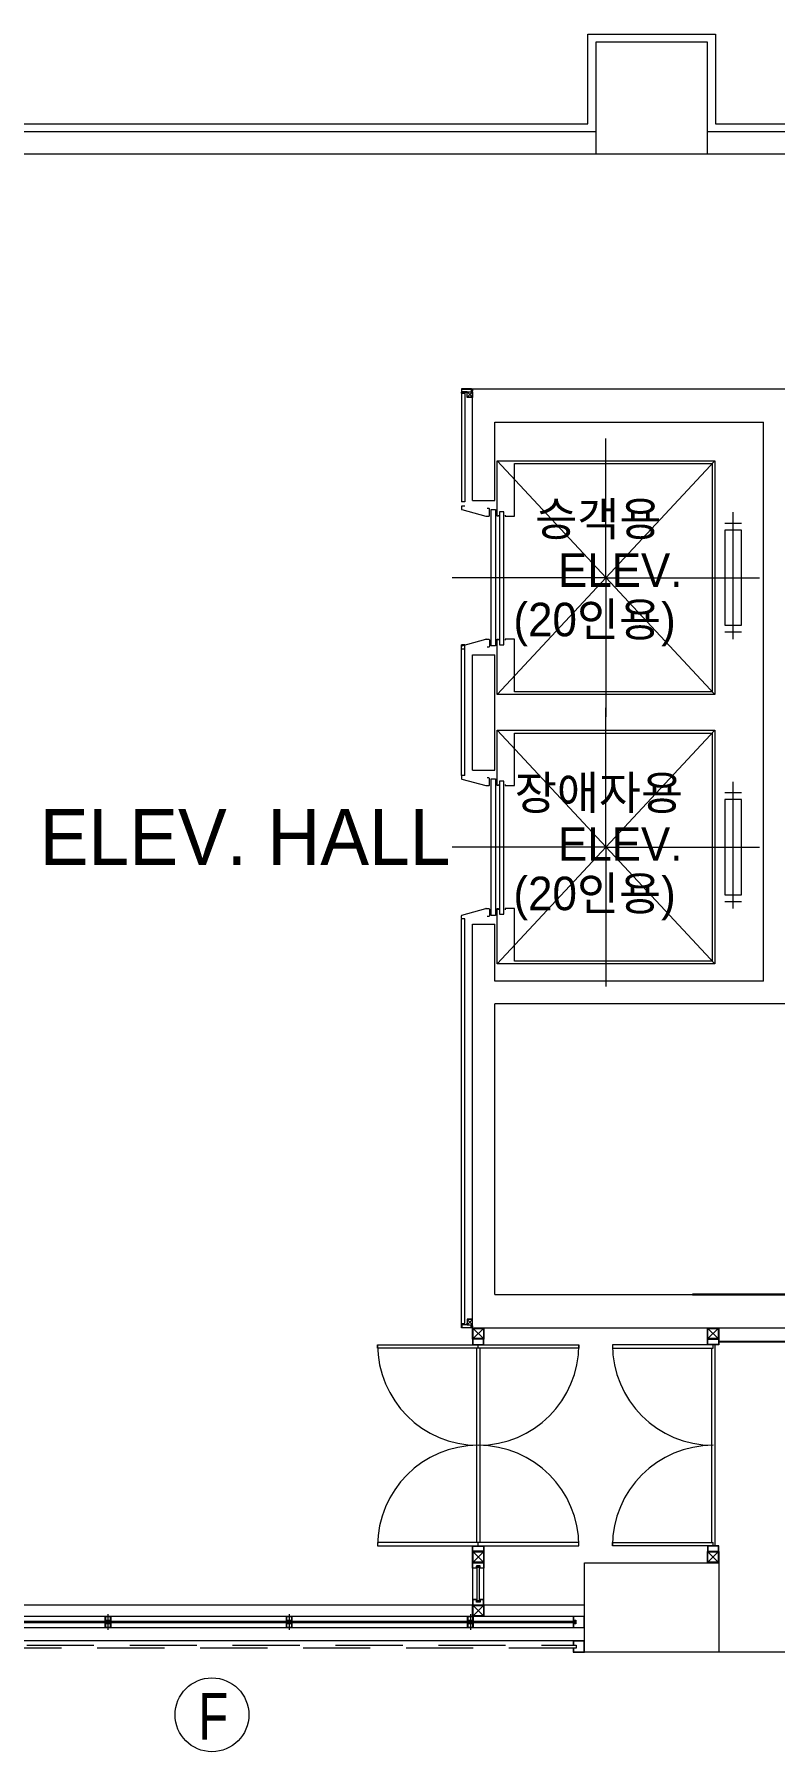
# Model space of a CAD drawing. Header units: millimetres. Extents: x 43806 to 399860, y -65551 to 59129.
# Drawn here: x 162057 to 168675, y -37833 to -22473 of the extents above; entities that cross this region are included whole.
import ezdxf
from ezdxf.enums import TextEntityAlignment as Align

# ---------------------------------------------------------------- set-up
doc = ezdxf.new("R2010")
doc.units = ezdxf.units.MM
doc.header["$LTSCALE"] = 400
doc.header["$MEASUREMENT"] = 0
doc.linetypes.add('광-XR-PLAN$0$HID', pattern=[2.3, 1.5, -0.8])
doc.layers.add('A', color=8, linetype='CONTINUOUS', lineweight=0)
doc.layers.add('유도관제-구역제어장치', color=7, linetype='CONTINUOUS')
doc.styles.add('CS', font='', dxfattribs={"height": 300})
doc.styles.add('HY울릉도M', font='')
doc.styles.get('CS').set_extended_font_data('HYwulM')
doc.styles.get('HY울릉도M').set_extended_font_data('HY울릉도M')

msp = doc.modelspace()

# ---------------------------------------------------------------- linework, layer by layer
at = {"layer": 'A', "ltscale": 2}
for p, q in [((167005, -23273), (167005, -22473)), ((167005, -22473), (168145, -22473)), ((168075, -22543), (167075, -22543)), ((167075, -22543), (167075, -23543)), ((168075, -23543), (168075, -22543)), ((168145, -22473), (168145, -23273)), ((159975, -23343), (167075, -23343)), ((160045, -23273), (167005, -23273)), ((168075, -23343), (175175, -23343)), ((168145, -23273), (175105, -23273)), ((159975, -23543), (167075, -23543)), ((167075, -23543), (168075, -23543)), ((168075, -23543), (175175, -23543)), ((165975, -26643), (165975, -25643)), ((165975, -25643), (168775, -25643)), ((166175, -26643), (166175, -25943)), ((166175, -25943), (168575, -25943)), ((168575, -30943), (168575, -25943)), ((165975, -26643), (166175, -26643)), ((165905, -27933), (165875, -27933)), ((165975, -29053), (165975, -28023)), ((165975, -28023), (166175, -28023)), ((166175, -29053), (166175, -28023)), ((165905, -29103), (165875, -29103)), ((165975, -29053), (166175, -29053)), ((165905, -30383), (165875, -30383)), ((165975, -34043), (165975, -30433)), ((165975, -30433), (166175, -30433)), ((166175, -30943), (166175, -30433)), ((168575, -30943), (166175, -30943)), ((166175, -33743), (166175, -31143)), ((170005, -31143), (166175, -31143)), ((166175, -33743), (170005, -33743)), ((165975, -34043), (170725, -34043)), ((170729, -34163), (168169, -34163)), ((170735, -34169), (168169, -34169)), ((166975, -36143), (168175, -36143)), ((166975, -36943), (166975, -36143)), ((168175, -36143), (168175, -36943)), ((166975, -36523), (160075, -36523)), ((166975, -36843), (160075, -36843)), ((168175, -36943), (166975, -36943)), ((175075, -36943), (168175, -36943))]:
    msp.add_line(p, q, dxfattribs=at)
at = {"layer": 'A'}
for p, q in [((165965, -25643), (165875, -25643)), ((165875, -25643), (165875, -25671)), ((165878, -25670), (165878, -25646)), ((165878, -25646), (165962, -25646)), ((165962, -25646), (165962, -25670)), ((165965, -25670), (165965, -25643)), ((165875, -25671), (165875, -25673)), ((165875, -25673), (165922, -25673)), ((165875, -25683), (165905, -25683)), ((165875, -25683), (165905, -25683)), ((165925, -25670), (165878, -25670)), ((165922, -25673), (165922, -25683)), ((165922, -25683), (165925, -25683)), ((165925, -25670), (165975, -25670)), ((165925, -25720), (165925, -25670)), ((165925, -25670), (165975, -25670)), ((165925, -25720), (165925, -25670)), ((165925, -25683), (165925, -25670)), ((165975, -25720), (165925, -25720)), ((165975, -25720), (165925, -25720)), ((165973, -25672), (165927, -25718)), ((165927, -25672), (165973, -25672)), ((165927, -25718), (165927, -25672)), ((165973, -25718), (165927, -25672)), ((165973, -25718), (165927, -25718)), ((165962, -25670), (165965, -25670)), ((165973, -25672), (165973, -25718)), ((165975, -25670), (165975, -25720)), ((165975, -25670), (165975, -25720)), ((167166, -27333), (167166, -26088)), ((166193, -26783), (166193, -26288)), ((166193, -26288), (168140, -26288)), ((168140, -28378), (166193, -26288)), ((168140, -26288), (166193, -28378)), ((166350, -26783), (166350, -26313)), ((166350, -26313), (168115, -26313)), ((168115, -26313), (168115, -28353)), ((168140, -26288), (168140, -28378)), ((165905, -26653), (165875, -26653)), ((165875, -26698), (165875, -26719)), ((165878, -26724), (166094, -26783)), ((165905, -26693), (165880, -26693)), ((166120, -26713), (166105, -26713)), ((166125, -26778), (166125, -26718)), ((166140, -27943), (166140, -26723)), ((166140, -26723), (166180, -26723)), ((166180, -26723), (166180, -27943)), ((166095, -26783), (166120, -26783)), ((166205, -26783), (166193, -26783)), ((166205, -26773), (166205, -26783)), ((166255, -26743), (166215, -26743)), ((166215, -26743), (166215, -27933)), ((166255, -27933), (166255, -26743)), ((166265, -26773), (166265, -26783)), ((166265, -26783), (166350, -26783)), ((168380, -26848), (168230, -26848)), ((168305, -27883), (168305, -26748)), ((168380, -26908), (168230, -26908)), ((168230, -26908), (168230, -27758)), ((168380, -27758), (168380, -26908)), ((167166, -27333), (165793, -27333)), ((166180, -27333), (166140, -27333)), ((166255, -27333), (166215, -27333)), ((167166, -27333), (168540, -27333)), ((167166, -27333), (167166, -28578)), ((168230, -27758), (168380, -27758)), ((165875, -27968), (165875, -27947)), ((165878, -27942), (166094, -27883)), ((166095, -27883), (166120, -27883)), ((166120, -27953), (166105, -27953)), ((166125, -27888), (166125, -27948)), ((166180, -27943), (166140, -27943)), ((166193, -27883), (166205, -27883)), ((166193, -28378), (166193, -27883)), ((166205, -27893), (166205, -27883)), ((166205, -27883), (166205, -27893)), ((166215, -27933), (166255, -27933)), ((166350, -27883), (166265, -27883)), ((166265, -27883), (166265, -27893)), ((166350, -28353), (166350, -27883)), ((168230, -27818), (168380, -27818)), ((165905, -27973), (165880, -27973)), ((168140, -28378), (166193, -28378)), ((168115, -28353), (166350, -28353)), ((167166, -29743), (167166, -28498)), ((166193, -29193), (166193, -28698)), ((166193, -28698), (168140, -28698)), ((168140, -30788), (166193, -28698)), ((168140, -28698), (166193, -30788)), ((168140, -28698), (168140, -30788)), ((166350, -29193), (166350, -28723)), ((166350, -28723), (168115, -28723)), ((168115, -28723), (168115, -30763)), ((165875, -29108), (165875, -29129)), ((165878, -29134), (166094, -29193)), ((165905, -29103), (165880, -29103)), ((166120, -29123), (166105, -29123)), ((166125, -29188), (166125, -29128)), ((166140, -30353), (166140, -29133)), ((166140, -29133), (166180, -29133)), ((166180, -29133), (166180, -30353)), ((166205, -29183), (166205, -29193)), ((166255, -29153), (166215, -29153)), ((166215, -29153), (166215, -30343)), ((166255, -30343), (166255, -29153)), ((166265, -29183), (166265, -29193)), ((168305, -30293), (168305, -29158)), ((166095, -29193), (166120, -29193)), ((166205, -29193), (166193, -29193)), ((166265, -29193), (166350, -29193)), ((168380, -29258), (168230, -29258)), ((168380, -29318), (168230, -29318)), ((168230, -29318), (168230, -30168)), ((168380, -30168), (168380, -29318)), ((167166, -29743), (165793, -29743)), ((166180, -29743), (166140, -29743)), ((166255, -29743), (166215, -29743)), ((167166, -29743), (168540, -29743)), ((167166, -29743), (167166, -30988)), ((168230, -30168), (168380, -30168)), ((168230, -30228), (168380, -30228)), ((165875, -30378), (165875, -30357)), ((165878, -30352), (166094, -30293)), ((165905, -30383), (165880, -30383)), ((166095, -30293), (166120, -30293)), ((166120, -30363), (166105, -30363)), ((166125, -30298), (166125, -30358)), ((166180, -30353), (166140, -30353)), ((166193, -30293), (166205, -30293)), ((166193, -30788), (166193, -30293)), ((166205, -30303), (166205, -30293)), ((166205, -30293), (166205, -30303)), ((166215, -30343), (166255, -30343)), ((166350, -30293), (166265, -30293)), ((166265, -30293), (166265, -30303)), ((166350, -30763), (166350, -30293)), ((168140, -30788), (166193, -30788)), ((168115, -30763), (166350, -30763)), ((165875, -34003), (165905, -34003)), ((165875, -34003), (165905, -34003)), ((165875, -34003), (165905, -34003)), ((165875, -34003), (165905, -34003)), ((165875, -34013), (165922, -34013)), ((165875, -34016), (165875, -34013)), ((165875, -34013), (165922, -34013)), ((165875, -34016), (165875, -34013)), ((165875, -34043), (165875, -34016)), ((165875, -34043), (165875, -34016)), ((165965, -34043), (165875, -34043)), ((165965, -34043), (165875, -34043)), ((165925, -34016), (165878, -34016)), ((165878, -34016), (165878, -34040)), ((165925, -34016), (165878, -34016)), ((165878, -34016), (165878, -34040)), ((165878, -34040), (165962, -34040)), ((165878, -34040), (165962, -34040)), ((165922, -34013), (165922, -34003)), ((165922, -34003), (165925, -34003)), ((165922, -34013), (165922, -34003)), ((165922, -34003), (165925, -34003)), ((165975, -33966), (165925, -33966)), ((165925, -33966), (165925, -34016)), ((165975, -33966), (165925, -33966)), ((165925, -33966), (165925, -34016)), ((165975, -33966), (165925, -33966)), ((165925, -33966), (165925, -34016)), ((165975, -33966), (165925, -33966)), ((165925, -33966), (165925, -34016)), ((165925, -34003), (165925, -34016)), ((165925, -34003), (165925, -34016)), ((165925, -34016), (165975, -34016)), ((165925, -34016), (165975, -34016)), ((165925, -34016), (165975, -34016)), ((165925, -34016), (165975, -34016)), ((165973, -34014), (165927, -33968)), ((165973, -33968), (165927, -33968)), ((165927, -33968), (165927, -34014)), ((165973, -33968), (165927, -34014)), ((165973, -34014), (165927, -33968)), ((165973, -33968), (165927, -33968)), ((165927, -33968), (165927, -34014)), ((165973, -33968), (165927, -34014)), ((165927, -34014), (165973, -34014)), ((165927, -34014), (165973, -34014)), ((165962, -34040), (165962, -34016)), ((165962, -34016), (165965, -34016)), ((165962, -34040), (165962, -34016)), ((165962, -34016), (165965, -34016)), ((165965, -34016), (165965, -34043)), ((165965, -34016), (165965, -34043)), ((165973, -34014), (165973, -33968)), ((165973, -34014), (165973, -33968)), ((165975, -34016), (165975, -33966)), ((165975, -34016), (165975, -33966)), ((165975, -34016), (165975, -33966)), ((165975, -34016), (165975, -33966)), ((165975, -34143), (165975, -34043)), ((165975, -34043), (166075, -34043)), ((166071, -34139), (165979, -34047)), ((165979, -34139), (166071, -34047)), ((165979, -34139), (165979, -34047)), ((165979, -34047), (166071, -34047)), ((166071, -34047), (166071, -34139)), ((166075, -34043), (166075, -34143)), ((168075, -34143), (168075, -34043)), ((168075, -34043), (168175, -34043)), ((168171, -34139), (168079, -34047)), ((168079, -34139), (168171, -34047)), ((168079, -34139), (168079, -34047)), ((168079, -34047), (168171, -34047)), ((168171, -34047), (168171, -34139)), ((168175, -34043), (168175, -34143)), ((165125, -34223), (165125, -34193)), ((165125, -34193), (166925, -34193)), ((166925, -34223), (165125, -34223)), ((166075, -34143), (165975, -34143)), ((166075, -34143), (165975, -34143)), ((165975, -34143), (165975, -34193)), ((165975, -34193), (166075, -34193)), ((166073, -34145), (165977, -34145)), ((165977, -34145), (165977, -34191)), ((165977, -34191), (166073, -34191)), ((166071, -34139), (165979, -34139)), ((166010, -34223), (166010, -35963)), ((166025, -34223), (166025, -34193)), ((166040, -34223), (166040, -35963)), ((166073, -34191), (166073, -34145)), ((166075, -34193), (166075, -34143)), ((166925, -34193), (166925, -34223)), ((168125, -34193), (167225, -34193)), ((167225, -34193), (167225, -34223)), ((167225, -34223), (168125, -34223)), ((168175, -34143), (168075, -34143)), ((168075, -34193), (168075, -34143)), ((168075, -34143), (168175, -34143)), ((168175, -34193), (168075, -34193)), ((168077, -34191), (168077, -34145)), ((168077, -34145), (168173, -34145)), ((168173, -34191), (168077, -34191)), ((168171, -34139), (168079, -34139)), ((168110, -34223), (168110, -35963)), ((168125, -34223), (168125, -34193)), ((168140, -34193), (168140, -35993)), ((168173, -34145), (168173, -34191)), ((168175, -34143), (168175, -34193)), ((166925, -35963), (165125, -35963)), ((165125, -35963), (165125, -35993)), ((165125, -35993), (166925, -35993)), ((165975, -35993), (166075, -35993)), ((165975, -36043), (165975, -35993)), ((165975, -36143), (165975, -36043)), ((165975, -36043), (166075, -36043)), ((166075, -36043), (165975, -36043)), ((165977, -35995), (166073, -35995)), ((165977, -36041), (165977, -35995)), ((166073, -36041), (165977, -36041)), ((166071, -36139), (165979, -36047)), ((165979, -36139), (166071, -36047)), ((165979, -36139), (165979, -36047)), ((165979, -36047), (166071, -36047)), ((166025, -35993), (166025, -35963)), ((166071, -36047), (166071, -36139)), ((166073, -35995), (166073, -36041)), ((166075, -35993), (166075, -36043)), ((166075, -36043), (166075, -36143)), ((166925, -35993), (166925, -35963)), ((167225, -35993), (167225, -35963)), ((167225, -35963), (168125, -35963)), ((168125, -35993), (167225, -35993)), ((168175, -35993), (168075, -35993)), ((168075, -35993), (168075, -36043)), ((168075, -36143), (168075, -36043)), ((168075, -36043), (168175, -36043)), ((168075, -36043), (168175, -36043)), ((168173, -35995), (168077, -35995)), ((168077, -35995), (168077, -36041)), ((168077, -36041), (168173, -36041)), ((168171, -36139), (168079, -36047)), ((168079, -36139), (168171, -36047)), ((168079, -36139), (168079, -36047)), ((168079, -36047), (168171, -36047)), ((168125, -35993), (168125, -35963)), ((168171, -36047), (168171, -36139)), ((168173, -36041), (168173, -35995)), ((168175, -36043), (168175, -35993)), ((168175, -36043), (168175, -36143)), ((166075, -36143), (165975, -36143)), ((165975, -36193), (165975, -36143)), ((165975, -36143), (166075, -36143)), ((165975, -36193), (165975, -36473)), ((166011, -36193), (165975, -36193)), ((165977, -36191), (165977, -36145)), ((165977, -36145), (166073, -36145)), ((166009, -36191), (165977, -36191)), ((166071, -36139), (165979, -36139)), ((166041, -36171), (166009, -36171)), ((166009, -36171), (166009, -36191)), ((166011, -36183), (166039, -36173)), ((166011, -36173), (166039, -36173)), ((166011, -36183), (166011, -36173)), ((166039, -36173), (166011, -36173)), ((166011, -36173), (166011, -36193)), ((166039, -36183), (166011, -36183)), ((166017, -36483), (166017, -36183)), ((166017, -36183), (166033, -36183)), ((166033, -36183), (166033, -36483)), ((166039, -36173), (166039, -36183)), ((166039, -36193), (166039, -36173)), ((166075, -36193), (166039, -36193)), ((166041, -36191), (166041, -36171)), ((166073, -36191), (166041, -36191)), ((166073, -36145), (166073, -36191)), ((166075, -36143), (166075, -36193)), ((166075, -36473), (166075, -36193)), ((168175, -36143), (168075, -36143)), ((168171, -36139), (168079, -36139)), ((166011, -36473), (165975, -36473)), ((165975, -36473), (165975, -36523)), ((165975, -36623), (165975, -36523)), ((165975, -36523), (166075, -36523)), ((165975, -36523), (166075, -36523)), ((166009, -36475), (165977, -36475)), ((165977, -36475), (165977, -36521)), ((165977, -36521), (166073, -36521)), ((166071, -36619), (165979, -36527)), ((165979, -36619), (166071, -36527)), ((165979, -36619), (165979, -36527)), ((165979, -36527), (166071, -36527)), ((166009, -36495), (166009, -36475)), ((166041, -36495), (166009, -36495)), ((166011, -36493), (166011, -36473)), ((166011, -36483), (166039, -36493)), ((166039, -36483), (166011, -36483)), ((166011, -36483), (166011, -36493)), ((166011, -36493), (166039, -36493)), ((166039, -36493), (166011, -36493)), ((166033, -36483), (166017, -36483)), ((166039, -36473), (166039, -36493)), ((166075, -36473), (166039, -36473)), ((166039, -36493), (166039, -36483)), ((166041, -36475), (166041, -36495)), ((166073, -36475), (166041, -36475)), ((166071, -36527), (166071, -36619)), ((166073, -36521), (166073, -36475)), ((166075, -36523), (166075, -36473)), ((166075, -36523), (166075, -36623)), ((160165, -36665), (166885, -36665)), ((166885, -36681), (160165, -36681)), ((166875, -36623), (160175, -36623)), ((162690, -36659), (162690, -36623)), ((162690, -36623), (162740, -36623)), ((162710, -36659), (162690, -36659)), ((162690, -36687), (162710, -36687)), ((162690, -36723), (162690, -36687)), ((162738, -36625), (162692, -36625)), ((162692, -36625), (162692, -36657)), ((162692, -36657), (162712, -36657)), ((162712, -36689), (162692, -36689)), ((162692, -36689), (162692, -36721)), ((162700, -36659), (162710, -36687)), ((162700, -36687), (162700, -36659)), ((162700, -36659), (162710, -36659)), ((162710, -36687), (162700, -36687)), ((162710, -36659), (162710, -36687)), ((162710, -36687), (162710, -36659)), ((162712, -36657), (162712, -36689)), ((162715, -36603), (162715, -36743)), ((162718, -36689), (162718, -36657)), ((162718, -36657), (162738, -36657)), ((162738, -36689), (162718, -36689)), ((162730, -36659), (162720, -36687)), ((162720, -36659), (162720, -36687)), ((162730, -36659), (162720, -36659)), ((162740, -36659), (162720, -36659)), ((162720, -36659), (162720, -36687)), ((162720, -36687), (162730, -36687)), ((162720, -36687), (162740, -36687)), ((162730, -36687), (162730, -36659)), ((162738, -36657), (162738, -36625)), ((162738, -36721), (162738, -36689)), ((162740, -36623), (162740, -36659)), ((162740, -36687), (162740, -36723)), ((164310, -36659), (164310, -36623)), ((164310, -36623), (164360, -36623)), ((164330, -36659), (164310, -36659)), ((164310, -36687), (164330, -36687)), ((164310, -36723), (164310, -36687)), ((164358, -36625), (164312, -36625)), ((164312, -36625), (164312, -36657)), ((164312, -36657), (164332, -36657)), ((164332, -36689), (164312, -36689)), ((164312, -36689), (164312, -36721)), ((164320, -36659), (164330, -36687)), ((164320, -36687), (164320, -36659)), ((164320, -36659), (164330, -36659)), ((164330, -36687), (164320, -36687)), ((164330, -36659), (164330, -36687)), ((164330, -36687), (164330, -36659)), ((164332, -36657), (164332, -36689)), ((164335, -36603), (164335, -36743)), ((164338, -36689), (164338, -36657)), ((164338, -36657), (164358, -36657)), ((164358, -36689), (164338, -36689)), ((164350, -36659), (164340, -36687)), ((164340, -36659), (164340, -36687)), ((164350, -36659), (164340, -36659)), ((164360, -36659), (164340, -36659)), ((164340, -36659), (164340, -36687)), ((164340, -36687), (164350, -36687)), ((164340, -36687), (164360, -36687)), ((164350, -36687), (164350, -36659)), ((164358, -36657), (164358, -36625)), ((164358, -36721), (164358, -36689)), ((164360, -36623), (164360, -36659)), ((164360, -36687), (164360, -36723)), ((165930, -36659), (165930, -36623)), ((165930, -36623), (165980, -36623)), ((165950, -36659), (165930, -36659)), ((165930, -36687), (165950, -36687)), ((165930, -36723), (165930, -36687)), ((165978, -36625), (165932, -36625)), ((165932, -36625), (165932, -36657)), ((165932, -36657), (165952, -36657)), ((165952, -36689), (165932, -36689)), ((165932, -36689), (165932, -36721)), ((165940, -36659), (165950, -36687)), ((165940, -36687), (165940, -36659)), ((165940, -36659), (165950, -36659)), ((165950, -36687), (165940, -36687)), ((165950, -36659), (165950, -36687)), ((165950, -36687), (165950, -36659)), ((165952, -36657), (165952, -36689)), ((165955, -36603), (165955, -36743)), ((165958, -36689), (165958, -36657)), ((165958, -36657), (165978, -36657)), ((165978, -36689), (165958, -36689)), ((165970, -36659), (165960, -36687)), ((165960, -36659), (165960, -36687)), ((165970, -36659), (165960, -36659)), ((165980, -36659), (165960, -36659)), ((165960, -36659), (165960, -36687)), ((165960, -36687), (165970, -36687)), ((165960, -36687), (165980, -36687)), ((165970, -36687), (165970, -36659)), ((166075, -36623), (165975, -36623)), ((165978, -36657), (165978, -36625)), ((165978, -36721), (165978, -36689)), ((166071, -36619), (165979, -36619)), ((165980, -36623), (165980, -36659)), ((165980, -36687), (165980, -36723)), ((166975, -36623), (166875, -36623)), ((166875, -36623), (166875, -36659)), ((166875, -36659), (166895, -36659)), ((166895, -36687), (166875, -36687)), ((166875, -36687), (166875, -36723)), ((166973, -36625), (166877, -36625)), ((166877, -36625), (166877, -36657)), ((166877, -36657), (166897, -36657)), ((166897, -36689), (166877, -36689)), ((166877, -36689), (166877, -36721)), ((166885, -36665), (166885, -36681)), ((166895, -36659), (166895, -36687)), ((166897, -36657), (166897, -36689)), ((166973, -36721), (166973, -36625)), ((166975, -36723), (166975, -36623)), ((160175, -36723), (166875, -36723)), ((162740, -36723), (162690, -36723)), ((162692, -36721), (162738, -36721)), ((164360, -36723), (164310, -36723)), ((164312, -36721), (164358, -36721)), ((165980, -36723), (165930, -36723)), ((165932, -36721), (165978, -36721)), ((166875, -36723), (166975, -36723)), ((166975, -36843), (166875, -36843)), ((166875, -36843), (166875, -36881)), ((166877, -36721), (166973, -36721)), ((166973, -36845), (166877, -36845)), ((166877, -36845), (166877, -36879)), ((166973, -36941), (166973, -36845)), ((166975, -36943), (166975, -36843)), ((166975, -36843), (166975, -36843)), ((166875, -36881), (166900, -36881)), ((166900, -36906), (166875, -36906)), ((166875, -36906), (166875, -36943)), ((166875, -36943), (166975, -36943)), ((166877, -36879), (166902, -36879)), ((166902, -36908), (166877, -36908)), ((166877, -36908), (166877, -36941)), ((166877, -36941), (166973, -36941)), ((166900, -36881), (166900, -36906)), ((166902, -36879), (166902, -36908))]:
    msp.add_line(p, q, dxfattribs=at)
at = {"layer": 'A', "ltscale": 30}
for p, q in [((165875, -25683), (165875, -26653)), ((165905, -25683), (165905, -26653)), ((165875, -29103), (165875, -27933)), ((165905, -29103), (165905, -27933)), ((165875, -34003), (165875, -30383)), ((165905, -34003), (165905, -30383))]:
    msp.add_line(p, q, dxfattribs=at)
at = {"layer": 'A', "linetype": '광-XR-PLAN$0$HID'}
for p, q in [((160150, -36881), (166900, -36881)), ((166900, -36906), (160150, -36906)), ((166900, -36881), (166900, -36906))]:
    msp.add_line(p, q, dxfattribs=at)
at = {"layer": 'A'}
for centre, radius in [((165889, -25678), 5), ((165970, -25657), 5), ((165889, -34008), 5), ((165889, -34008), 5), ((165970, -34029), 5), ((165970, -34029), 5), ((163645, -37503), 330)]:
    msp.add_circle(centre, radius, dxfattribs=at)
for centre, radius, start, end in [((165970, -25638), 7.5, 228.1843, 311.8157), ((165869, -25678), 7.5, 318.1843, 41.8157), ((165880, -26698), 5, 90, 180), ((165880, -26719), 5, 180, 254.7449), ((166120, -26718), 5, 0, 90), ((166095, -26778), 5, 254.7449, 270), ((166120, -26778), 5, 270, 0), ((165880, -27947), 5, 105.2551, 180), ((166095, -27888), 5, 90, 105.2551), ((166120, -27888), 5, 0, 90), ((166120, -27948), 5, 270, 0), ((165880, -27968), 5, 180, 270), ((165880, -29108), 5, 90, 180), ((165880, -29129), 5, 180, 254.7449), ((166120, -29128), 5, 0, 90), ((166095, -29188), 5, 254.7449, 270), ((166120, -29188), 5, 270, 0), ((165880, -30357), 5, 105.2551, 180), ((165880, -30378), 5, 180, 270), ((166095, -30298), 5, 90, 105.2551), ((166120, -30298), 5, 0, 90), ((166120, -30358), 5, 270, 0), ((165869, -34008), 7.5, 318.1843, 41.8157), ((165869, -34008), 7.5, 318.1843, 41.8157), ((165970, -34049), 7.5, 48.1843, 131.8157), ((165970, -34049), 7.5, 48.1843, 131.8157), ((166025, -34193), 900, 180, 0), ((168125, -34193), 900, 180, 270), ((166025, -35993), 900, 360, 180), ((168125, -35993), 900, 90, 180), ((166011, -36199), 6.1, 10.3889, 90), ((166039, -36199), 6.1, 90, 169.6111), ((166011, -36467), 6.1, 270, 349.6111), ((166039, -36467), 6.1, 190.3889, 270), ((162684, -36659), 6.1, 280.3889, 0), ((162684, -36687), 6.1, 0, 79.6111), ((162746, -36659), 6.1, 180, 259.6111), ((162746, -36687), 6.1, 100.3889, 180), ((164304, -36659), 6.1, 280.3889, 0), ((164304, -36687), 6.1, 0, 79.6111), ((164366, -36659), 6.1, 180, 259.6111), ((164366, -36687), 6.1, 100.3889, 180), ((165924, -36659), 6.1, 280.3889, 0), ((165924, -36687), 6.1, 0, 79.6111), ((165986, -36659), 6.1, 180, 259.6111), ((165986, -36687), 6.1, 100.3889, 180)]:
    msp.add_arc(centre, radius, start, end, dxfattribs=at)
at = {"layer": '유도관제-구역제어장치'}
for p, q in [((167940, -33743), (168782, -33743)), ((168782, -33743), (167940, -33743))]:
    msp.add_line(p, q, dxfattribs=at)

# ---------------------------------------------------------------- texts
at = {"layer": 'A', "style": 'CS'}
for s, p in [('승객용', (166534, -26957)), ('ELEV.', (166738, -27415)), ('(20인용)', (166340, -27857)), ('장애자용', (166351, -29407)), ('ELEV.', (166738, -29865)), ('(20인용)', (166340, -30307))]:
    msp.add_text(s, height=300, dxfattribs=at).set_placement(p)
msp.add_text('ELEV. HALL', height=500, dxfattribs=at).set_placement((163941, -29902), align=Align.CENTER)
at = {"layer": 'A', "style": 'HY울릉도M', "width": 0.8}
msp.add_text('F', height=417, dxfattribs=at).set_placement((163657, -37725), align=Align.CENTER)

doc.saveas('drawing.dxf')
